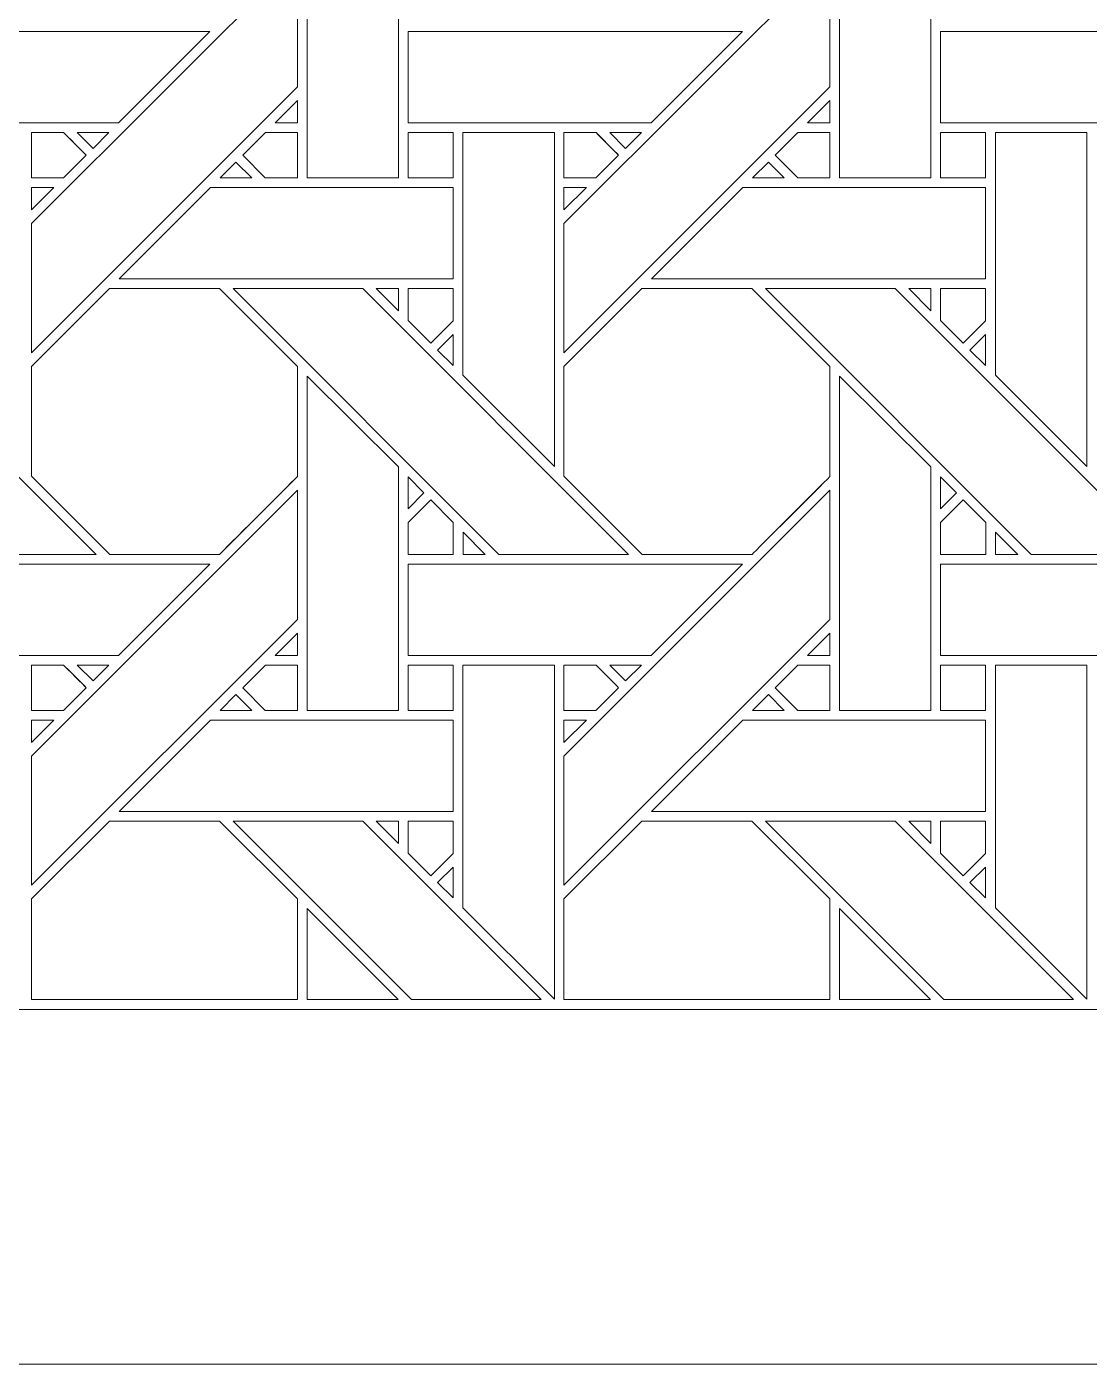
# Model space of a CAD drawing. Header units: inches. Extents: x 7.4 to 17.4, y 4.1 to 14.1.
# Drawn here: x 9.766 to 11.659, y 4.095 to 6.477 of the extents above; entities that cross this region are included whole.
import ezdxf

# ---------------------------------------------------------------- set-up
doc = ezdxf.new("R2010")
doc.units = ezdxf.units.IN
doc.header["$MEASUREMENT"] = 0
doc.layers.add('Design', color=7, linetype='Continuous', lineweight=0)

msp = doc.modelspace()

# ---------------------------------------------------------------- linework, layer by layer
at = {"layer": 'Design'}
for points, knots in [([(7.3829, 14.0948), (7.3829, 14.0948), (7.3829, 4.0948), (7.3829, 4.0948), (7.3829, 4.0948), (17.3829, 4.0948), (17.3829, 4.0948), (17.3829, 4.0948), (17.3829, 14.0948), (17.3829, 14.0948), (17.3829, 14.0948), (7.3829, 14.0948), (7.3829, 14.0948)], [0, 0, 0, 0, 1, 1, 1, 2, 2, 2, 3, 3, 3, 4, 4, 4, 4]), ([(8.0149, 13.4627), (8.0149, 13.4627), (8.0149, 4.7268), (8.0149, 4.7268), (8.0149, 4.7268), (16.7508, 4.7268), (16.7508, 4.7268), (16.7508, 4.7268), (16.7508, 13.4627), (16.7508, 13.4627), (16.7508, 13.4627), (8.0149, 13.4627), (8.0149, 13.4627)], [0, 0, 0, 0, 1, 1, 1, 2, 2, 2, 3, 3, 3, 4, 4, 4, 4]), ([(10.4278, 6.6419), (10.4278, 6.6419), (10.4278, 6.2082), (10.4278, 6.2082), (10.4278, 6.2082), (10.265, 6.2082), (10.265, 6.2082), (10.265, 6.2082), (10.265, 6.8041), (10.265, 6.8041), (10.265, 6.8041), (10.4278, 6.6419), (10.4278, 6.6419)], [0, 0, 0, 0, 1, 1, 1, 2, 2, 2, 3, 3, 3, 4, 4, 4, 4]), ([(11.3765, 6.6419), (11.3765, 6.6419), (11.3765, 6.2082), (11.3765, 6.2082), (11.3765, 6.2082), (11.2137, 6.2082), (11.2137, 6.2082), (11.2137, 6.2082), (11.2137, 6.8041), (11.2137, 6.8041), (11.2137, 6.8041), (11.3765, 6.6419), (11.3765, 6.6419)], [0, 0, 0, 0, 1, 1, 1, 2, 2, 2, 3, 3, 3, 4, 4, 4, 4]), ([(9.7742, 6.1269), (9.7742, 6.1269), (10.2479, 6.6005), (10.2479, 6.6005), (10.2479, 6.6005), (10.2479, 6.3705), (10.2479, 6.3705), (10.2479, 6.3705), (9.7742, 5.8968), (9.7742, 5.8968), (9.7742, 5.8968), (9.7742, 6.1269), (9.7742, 6.1269)], [0, 0, 0, 0, 1, 1, 1, 2, 2, 2, 3, 3, 3, 4, 4, 4, 4]), ([(10.7229, 6.1269), (10.7229, 6.1269), (11.1966, 6.6005), (11.1966, 6.6005), (11.1966, 6.6005), (11.1966, 6.3705), (11.1966, 6.3705), (11.1966, 6.3705), (10.7229, 5.8968), (10.7229, 5.8968), (10.7229, 5.8968), (10.7229, 6.1269), (10.7229, 6.1269)], [0, 0, 0, 0, 1, 1, 1, 2, 2, 2, 3, 3, 3, 4, 4, 4, 4]), ([(9.4964, 6.3063), (9.4964, 6.3063), (9.4964, 6.469), (9.4964, 6.469), (9.4964, 6.469), (10.0921, 6.469), (10.0921, 6.469), (10.0921, 6.469), (9.9293, 6.3063), (9.9293, 6.3063), (9.9293, 6.3063), (9.4964, 6.3063), (9.4964, 6.3063)], [0, 0, 0, 0, 1, 1, 1, 2, 2, 2, 3, 3, 3, 4, 4, 4, 4]), ([(10.4451, 6.3063), (10.4451, 6.3063), (10.4451, 6.469), (10.4451, 6.469), (10.4451, 6.469), (11.0408, 6.469), (11.0408, 6.469), (11.0408, 6.469), (10.8781, 6.3063), (10.8781, 6.3063), (10.8781, 6.3063), (10.4451, 6.3063), (10.4451, 6.3063)], [0, 0, 0, 0, 1, 1, 1, 2, 2, 2, 3, 3, 3, 4, 4, 4, 4]), ([(11.3938, 6.3063), (11.3938, 6.3063), (11.3938, 6.469), (11.3938, 6.469), (11.3938, 6.469), (11.9895, 6.469), (11.9895, 6.469), (11.9895, 6.469), (11.8268, 6.3063), (11.8268, 6.3063), (11.8268, 6.3063), (11.3938, 6.3063), (11.3938, 6.3063)], [0, 0, 0, 0, 1, 1, 1, 2, 2, 2, 3, 3, 3, 4, 4, 4, 4]), ([(10.2081, 6.3063), (10.2081, 6.3063), (10.2479, 6.3461), (10.2479, 6.3461), (10.2479, 6.3461), (10.2479, 6.3063), (10.2479, 6.3063), (10.2479, 6.3063), (10.2081, 6.3063), (10.2081, 6.3063)], [0, 0, 0, 0, 1, 1, 1, 2, 2, 2, 3, 3, 3, 3]), ([(11.1568, 6.3063), (11.1568, 6.3063), (11.1966, 6.3461), (11.1966, 6.3461), (11.1966, 6.3461), (11.1966, 6.3063), (11.1966, 6.3063), (11.1966, 6.3063), (11.1568, 6.3063), (11.1568, 6.3063)], [0, 0, 0, 0, 1, 1, 1, 2, 2, 2, 3, 3, 3, 3]), ([(9.8313, 6.289), (9.8364, 6.2839), (9.8672, 6.2531), (9.8716, 6.2486), (9.8716, 6.2486), (9.8312, 6.2082), (9.8312, 6.2082), (9.8312, 6.2082), (9.7742, 6.2082), (9.7742, 6.2082), (9.7742, 6.2082), (9.7742, 6.289), (9.7742, 6.289), (9.7742, 6.289), (9.8313, 6.289), (9.8313, 6.289)], [0, 0, 0, 0, 1, 1, 1, 2, 2, 2, 3, 3, 3, 4, 4, 4, 5, 5, 5, 5]), ([(9.7742, 6.289), (9.7742, 6.289), (9.8313, 6.289), (9.8313, 6.289), (9.8369, 6.2834), (9.8716, 6.2486), (9.8716, 6.2486), (9.8716, 6.2486), (9.8312, 6.2082), (9.8312, 6.2082), (9.8312, 6.2082), (9.7742, 6.2082), (9.7742, 6.2082), (9.7742, 6.2082), (9.7742, 6.289), (9.7742, 6.289)], [0, 0, 0, 0, 1, 1, 1, 2, 2, 2, 3, 3, 3, 4, 4, 4, 5, 5, 5, 5]), ([(9.9121, 6.289), (9.9121, 6.289), (9.8838, 6.2608), (9.8838, 6.2608), (9.8838, 6.2608), (9.8556, 6.289), (9.8556, 6.289), (9.8556, 6.289), (9.9121, 6.289), (9.9121, 6.289)], [0, 0, 0, 0, 1, 1, 1, 2, 2, 2, 3, 3, 3, 3]), ([(10.1907, 6.2082), (10.1907, 6.2082), (10.1504, 6.2486), (10.1504, 6.2486), (10.1504, 6.2486), (10.1908, 6.289), (10.1908, 6.289), (10.1908, 6.289), (10.2479, 6.289), (10.2479, 6.289), (10.2479, 6.289), (10.2479, 6.2082), (10.2479, 6.2082), (10.2479, 6.2082), (10.1907, 6.2082), (10.1907, 6.2082)], [0, 0, 0, 0, 1, 1, 1, 2, 2, 2, 3, 3, 3, 4, 4, 4, 5, 5, 5, 5]), ([(10.1504, 6.2486), (10.1504, 6.2486), (10.1908, 6.289), (10.1908, 6.289), (10.1908, 6.289), (10.2479, 6.289), (10.2479, 6.289), (10.2479, 6.289), (10.2479, 6.2082), (10.2479, 6.2082), (10.2479, 6.2082), (10.1907, 6.2082), (10.1907, 6.2082), (10.1907, 6.2082), (10.1504, 6.2486), (10.1504, 6.2486)], [0, 0, 0, 0, 1, 1, 1, 2, 2, 2, 3, 3, 3, 4, 4, 4, 5, 5, 5, 5]), ([(10.4451, 6.2082), (10.4451, 6.2082), (10.4451, 6.289), (10.4451, 6.289), (10.4451, 6.289), (10.5253, 6.289), (10.5253, 6.289), (10.5253, 6.289), (10.5253, 6.2082), (10.5253, 6.2082), (10.5253, 6.2082), (10.4451, 6.2082), (10.4451, 6.2082)], [0, 0, 0, 0, 1, 1, 1, 2, 2, 2, 3, 3, 3, 4, 4, 4, 4]), ([(10.4451, 6.289), (10.4451, 6.289), (10.5253, 6.289), (10.5253, 6.289), (10.5253, 6.289), (10.5253, 6.2082), (10.5253, 6.2082), (10.5253, 6.2082), (10.4451, 6.2082), (10.4451, 6.2082), (10.4451, 6.2082), (10.4451, 6.289), (10.4451, 6.289)], [0, 0, 0, 0, 1, 1, 1, 2, 2, 2, 3, 3, 3, 4, 4, 4, 4]), ([(10.7058, 6.289), (10.7058, 6.289), (10.7058, 5.6939), (10.7058, 5.6939), (10.7058, 5.6939), (10.5429, 5.8568), (10.5429, 5.8568), (10.5429, 5.8568), (10.5429, 6.289), (10.5429, 6.289), (10.5429, 6.289), (10.7058, 6.289), (10.7058, 6.289)], [0, 0, 0, 0, 1, 1, 1, 2, 2, 2, 3, 3, 3, 4, 4, 4, 4]), ([(10.78, 6.289), (10.7851, 6.2839), (10.8159, 6.2531), (10.8203, 6.2486), (10.8203, 6.2486), (10.7799, 6.2082), (10.7799, 6.2082), (10.7799, 6.2082), (10.7229, 6.2082), (10.7229, 6.2082), (10.7229, 6.2082), (10.7229, 6.289), (10.7229, 6.289), (10.7229, 6.289), (10.78, 6.289), (10.78, 6.289)], [0, 0, 0, 0, 1, 1, 1, 2, 2, 2, 3, 3, 3, 4, 4, 4, 5, 5, 5, 5]), ([(10.7229, 6.289), (10.7229, 6.289), (10.78, 6.289), (10.78, 6.289), (10.7855, 6.2835), (10.8203, 6.2486), (10.8203, 6.2486), (10.8203, 6.2486), (10.7799, 6.2082), (10.7799, 6.2082), (10.7799, 6.2082), (10.7229, 6.2082), (10.7229, 6.2082), (10.7229, 6.2082), (10.7229, 6.289), (10.7229, 6.289)], [0, 0, 0, 0, 1, 1, 1, 2, 2, 2, 3, 3, 3, 4, 4, 4, 5, 5, 5, 5]), ([(10.8608, 6.289), (10.8608, 6.289), (10.8325, 6.2608), (10.8325, 6.2608), (10.8325, 6.2608), (10.8044, 6.289), (10.8044, 6.289), (10.8044, 6.289), (10.8608, 6.289), (10.8608, 6.289)], [0, 0, 0, 0, 1, 1, 1, 2, 2, 2, 3, 3, 3, 3]), ([(11.1395, 6.2082), (11.1395, 6.2082), (11.0991, 6.2486), (11.0991, 6.2486), (11.0991, 6.2486), (11.1396, 6.289), (11.1396, 6.289), (11.1396, 6.289), (11.1966, 6.289), (11.1966, 6.289), (11.1966, 6.289), (11.1966, 6.2082), (11.1966, 6.2082), (11.1966, 6.2082), (11.1395, 6.2082), (11.1395, 6.2082)], [0, 0, 0, 0, 1, 1, 1, 2, 2, 2, 3, 3, 3, 4, 4, 4, 5, 5, 5, 5]), ([(11.0991, 6.2486), (11.0991, 6.2486), (11.1396, 6.289), (11.1396, 6.289), (11.1396, 6.289), (11.1966, 6.289), (11.1966, 6.289), (11.1966, 6.289), (11.1966, 6.2082), (11.1966, 6.2082), (11.1966, 6.2082), (11.1395, 6.2082), (11.1395, 6.2082), (11.1395, 6.2082), (11.0991, 6.2486), (11.0991, 6.2486)], [0, 0, 0, 0, 1, 1, 1, 2, 2, 2, 3, 3, 3, 4, 4, 4, 5, 5, 5, 5]), ([(11.3938, 6.2082), (11.3938, 6.2082), (11.3938, 6.289), (11.3938, 6.289), (11.3938, 6.289), (11.474, 6.289), (11.474, 6.289), (11.474, 6.289), (11.474, 6.2082), (11.474, 6.2082), (11.474, 6.2082), (11.3938, 6.2082), (11.3938, 6.2082)], [0, 0, 0, 0, 1, 1, 1, 2, 2, 2, 3, 3, 3, 4, 4, 4, 4]), ([(11.3938, 6.289), (11.3938, 6.289), (11.474, 6.289), (11.474, 6.289), (11.474, 6.289), (11.474, 6.2082), (11.474, 6.2082), (11.474, 6.2082), (11.3938, 6.2082), (11.3938, 6.2082), (11.3938, 6.2082), (11.3938, 6.289), (11.3938, 6.289)], [0, 0, 0, 0, 1, 1, 1, 2, 2, 2, 3, 3, 3, 4, 4, 4, 4]), ([(11.6545, 6.289), (11.6545, 6.289), (11.6545, 5.6939), (11.6545, 5.6939), (11.6545, 5.6939), (11.4916, 5.8568), (11.4916, 5.8568), (11.4916, 5.8568), (11.4916, 6.289), (11.4916, 6.289), (11.4916, 6.289), (11.6545, 6.289), (11.6545, 6.289)], [0, 0, 0, 0, 1, 1, 1, 2, 2, 2, 3, 3, 3, 4, 4, 4, 4]), ([(10.1666, 6.2082), (10.1666, 6.2082), (10.11, 6.2082), (10.11, 6.2082), (10.11, 6.2082), (10.1383, 6.2365), (10.1383, 6.2365), (10.1383, 6.2365), (10.1666, 6.2082), (10.1666, 6.2082)], [0, 0, 0, 0, 1, 1, 1, 2, 2, 2, 3, 3, 3, 3]), ([(11.1153, 6.2082), (11.1153, 6.2082), (11.0588, 6.2082), (11.0588, 6.2082), (11.0588, 6.2082), (11.087, 6.2365), (11.087, 6.2365), (11.087, 6.2365), (11.1153, 6.2082), (11.1153, 6.2082)], [0, 0, 0, 0, 1, 1, 1, 2, 2, 2, 3, 3, 3, 3]), ([(9.8141, 6.1911), (9.8141, 6.1911), (9.7742, 6.1513), (9.7742, 6.1513), (9.7742, 6.1513), (9.7742, 6.1911), (9.7742, 6.1911), (9.7742, 6.1911), (9.8141, 6.1911), (9.8141, 6.1911)], [0, 0, 0, 0, 1, 1, 1, 2, 2, 2, 3, 3, 3, 3]), ([(9.9301, 6.0283), (9.9301, 6.0283), (10.0929, 6.1911), (10.0929, 6.1911), (10.0929, 6.1911), (10.5253, 6.1911), (10.5253, 6.1911), (10.5253, 6.1911), (10.5253, 6.0283), (10.5253, 6.0283), (10.5253, 6.0283), (9.9301, 6.0283), (9.9301, 6.0283)], [0, 0, 0, 0, 1, 1, 1, 2, 2, 2, 3, 3, 3, 4, 4, 4, 4]), ([(10.7628, 6.1911), (10.7628, 6.1911), (10.7229, 6.1513), (10.7229, 6.1513), (10.7229, 6.1513), (10.7229, 6.1911), (10.7229, 6.1911), (10.7229, 6.1911), (10.7628, 6.1911), (10.7628, 6.1911)], [0, 0, 0, 0, 1, 1, 1, 2, 2, 2, 3, 3, 3, 3]), ([(10.8788, 6.0283), (10.8788, 6.0283), (11.0416, 6.1911), (11.0416, 6.1911), (11.0416, 6.1911), (11.4741, 6.1911), (11.4741, 6.1911), (11.4741, 6.1911), (11.4741, 6.0283), (11.4741, 6.0283), (11.4741, 6.0283), (10.8788, 6.0283), (10.8788, 6.0283)], [0, 0, 0, 0, 1, 1, 1, 2, 2, 2, 3, 3, 3, 4, 4, 4, 4]), ([(9.1846, 6.0112), (9.1846, 6.0112), (9.4156, 6.0112), (9.4156, 6.0112), (9.4156, 6.0112), (9.8892, 5.5375), (9.8892, 5.5375), (9.8892, 5.5375), (9.6582, 5.5375), (9.6582, 5.5375), (9.6582, 5.5375), (9.1846, 6.0112), (9.1846, 6.0112)], [0, 0, 0, 0, 1, 1, 1, 2, 2, 2, 3, 3, 3, 4, 4, 4, 4]), ([(9.7742, 5.6767), (9.7742, 5.6767), (9.7742, 5.8724), (9.7742, 5.8724), (9.7742, 5.8724), (9.9129, 6.0111), (9.9129, 6.0111), (9.9129, 6.0111), (10.1091, 6.0111), (10.1091, 6.0111), (10.1091, 6.0111), (10.2478, 5.8724), (10.2478, 5.8724), (10.2478, 5.8724), (10.2478, 5.6762), (10.2478, 5.6762), (10.23, 5.6582), (10.1181, 5.5465), (10.1091, 5.5375), (10.1091, 5.5375), (9.9134, 5.5375), (9.9134, 5.5375), (9.9134, 5.5375), (9.7742, 5.6767), (9.7742, 5.6767)], [0, 0, 0, 0, 1, 1, 1, 2, 2, 2, 3, 3, 3, 4, 4, 4, 5, 5, 5, 6, 6, 6, 7, 7, 7, 8, 8, 8, 8]), ([(9.7742, 5.6767), (9.7742, 5.6767), (9.7742, 5.8724), (9.7742, 5.8724), (9.7742, 5.8724), (9.9129, 6.0111), (9.9129, 6.0111), (9.9129, 6.0111), (10.1091, 6.0111), (10.1091, 6.0111), (10.1091, 6.0111), (10.2478, 5.8724), (10.2478, 5.8724), (10.2478, 5.8724), (10.2478, 5.6762), (10.2478, 5.6762), (10.2297, 5.6579), (10.1178, 5.5462), (10.1091, 5.5375), (10.1091, 5.5375), (9.9134, 5.5375), (9.9134, 5.5375), (9.9134, 5.5375), (9.7742, 5.6767), (9.7742, 5.6767)], [0, 0, 0, 0, 1, 1, 1, 2, 2, 2, 3, 3, 3, 4, 4, 4, 5, 5, 5, 6, 6, 6, 7, 7, 7, 8, 8, 8, 8]), ([(10.1334, 6.0112), (10.1334, 6.0112), (10.3643, 6.0112), (10.3643, 6.0112), (10.3643, 6.0112), (10.838, 5.5375), (10.838, 5.5375), (10.838, 5.5375), (10.6069, 5.5375), (10.6069, 5.5375), (10.6069, 5.5375), (10.1334, 6.0112), (10.1334, 6.0112)], [0, 0, 0, 0, 1, 1, 1, 2, 2, 2, 3, 3, 3, 4, 4, 4, 4]), ([(10.4279, 6.0111), (10.4279, 6.0111), (10.4279, 5.9713), (10.4279, 5.9713), (10.4279, 5.9713), (10.3884, 6.0111), (10.3884, 6.0111), (10.3884, 6.0111), (10.4279, 6.0111), (10.4279, 6.0111)], [0, 0, 0, 0, 1, 1, 1, 2, 2, 2, 3, 3, 3, 3]), ([(10.5253, 6.0111), (10.5253, 6.0111), (10.5253, 5.9535), (10.5253, 5.9535), (10.5253, 5.9535), (10.4854, 5.9136), (10.4854, 5.9136), (10.4854, 5.9136), (10.445, 5.9539), (10.445, 5.9539), (10.445, 5.9539), (10.445, 6.0111), (10.445, 6.0111), (10.445, 6.0111), (10.5253, 6.0111), (10.5253, 6.0111)], [0, 0, 0, 0, 1, 1, 1, 2, 2, 2, 3, 3, 3, 4, 4, 4, 5, 5, 5, 5]), ([(10.4854, 5.9136), (10.4854, 5.9136), (10.445, 5.9539), (10.445, 5.9539), (10.445, 5.9539), (10.445, 6.0111), (10.445, 6.0111), (10.445, 6.0111), (10.5253, 6.0111), (10.5253, 6.0111), (10.5253, 6.0111), (10.5253, 5.9535), (10.5253, 5.9535), (10.5253, 5.9535), (10.4854, 5.9136), (10.4854, 5.9136)], [0, 0, 0, 0, 1, 1, 1, 2, 2, 2, 3, 3, 3, 4, 4, 4, 5, 5, 5, 5]), ([(10.7229, 5.6767), (10.7229, 5.6767), (10.7229, 5.8724), (10.7229, 5.8724), (10.7229, 5.8724), (10.8616, 6.0111), (10.8616, 6.0111), (10.8616, 6.0111), (11.0578, 6.0111), (11.0578, 6.0111), (11.0578, 6.0111), (11.1966, 5.8724), (11.1966, 5.8724), (11.1966, 5.8724), (11.1966, 5.6762), (11.1966, 5.6762), (11.1788, 5.6582), (11.0669, 5.5465), (11.0579, 5.5375), (11.0579, 5.5375), (10.8622, 5.5375), (10.8622, 5.5375), (10.8622, 5.5375), (10.7229, 5.6767), (10.7229, 5.6767)], [0, 0, 0, 0, 1, 1, 1, 2, 2, 2, 3, 3, 3, 4, 4, 4, 5, 5, 5, 6, 6, 6, 7, 7, 7, 8, 8, 8, 8]), ([(10.7229, 5.6767), (10.7229, 5.6767), (10.7229, 5.8724), (10.7229, 5.8724), (10.7229, 5.8724), (10.8616, 6.0111), (10.8616, 6.0111), (10.8616, 6.0111), (11.0578, 6.0111), (11.0578, 6.0111), (11.0578, 6.0111), (11.1966, 5.8724), (11.1966, 5.8724), (11.1966, 5.8724), (11.1966, 5.6762), (11.1966, 5.6762), (11.1784, 5.6579), (11.0666, 5.5462), (11.0579, 5.5375), (11.0579, 5.5375), (10.8622, 5.5375), (10.8622, 5.5375), (10.8622, 5.5375), (10.7229, 5.6767), (10.7229, 5.6767)], [0, 0, 0, 0, 1, 1, 1, 2, 2, 2, 3, 3, 3, 4, 4, 4, 5, 5, 5, 6, 6, 6, 7, 7, 7, 8, 8, 8, 8]), ([(11.0821, 6.0112), (11.0821, 6.0112), (11.313, 6.0112), (11.313, 6.0112), (11.313, 6.0112), (11.7867, 5.5375), (11.7867, 5.5375), (11.7867, 5.5375), (11.5556, 5.5375), (11.5556, 5.5375), (11.5556, 5.5375), (11.0821, 6.0112), (11.0821, 6.0112)], [0, 0, 0, 0, 1, 1, 1, 2, 2, 2, 3, 3, 3, 4, 4, 4, 4]), ([(11.3766, 6.0111), (11.3766, 6.0111), (11.3766, 5.9713), (11.3766, 5.9713), (11.3766, 5.9713), (11.3372, 6.0111), (11.3372, 6.0111), (11.3372, 6.0111), (11.3766, 6.0111), (11.3766, 6.0111)], [0, 0, 0, 0, 1, 1, 1, 2, 2, 2, 3, 3, 3, 3]), ([(11.474, 6.0111), (11.474, 6.0111), (11.474, 5.9535), (11.474, 5.9535), (11.474, 5.9535), (11.4341, 5.9136), (11.4341, 5.9136), (11.4341, 5.9136), (11.3938, 5.9539), (11.3938, 5.9539), (11.3938, 5.9539), (11.3938, 6.0111), (11.3938, 6.0111), (11.3938, 6.0111), (11.474, 6.0111), (11.474, 6.0111)], [0, 0, 0, 0, 1, 1, 1, 2, 2, 2, 3, 3, 3, 4, 4, 4, 5, 5, 5, 5]), ([(11.4341, 5.9136), (11.4341, 5.9136), (11.3938, 5.9539), (11.3938, 5.9539), (11.3938, 5.9539), (11.3938, 6.0111), (11.3938, 6.0111), (11.3938, 6.0111), (11.474, 6.0111), (11.474, 6.0111), (11.474, 6.0111), (11.474, 5.9535), (11.474, 5.9535), (11.474, 5.9535), (11.4341, 5.9136), (11.4341, 5.9136)], [0, 0, 0, 0, 1, 1, 1, 2, 2, 2, 3, 3, 3, 4, 4, 4, 5, 5, 5, 5]), ([(10.5253, 5.9293), (10.5253, 5.9293), (10.5253, 5.8741), (10.5253, 5.8741), (10.5253, 5.8741), (10.4976, 5.9015), (10.4976, 5.9015), (10.4976, 5.9015), (10.5253, 5.9293), (10.5253, 5.9293)], [0, 0, 0, 0, 1, 1, 1, 2, 2, 2, 3, 3, 3, 3]), ([(11.4741, 5.9293), (11.4741, 5.9293), (11.4741, 5.8741), (11.4741, 5.8741), (11.4741, 5.8741), (11.4463, 5.9015), (11.4463, 5.9015), (11.4463, 5.9015), (11.4741, 5.9293), (11.4741, 5.9293)], [0, 0, 0, 0, 1, 1, 1, 2, 2, 2, 3, 3, 3, 3]), ([(10.4278, 5.6932), (10.4278, 5.6932), (10.4278, 5.2595), (10.4278, 5.2595), (10.4278, 5.2595), (10.265, 5.2595), (10.265, 5.2595), (10.265, 5.2595), (10.265, 5.8553), (10.265, 5.8553), (10.265, 5.8553), (10.4278, 5.6932), (10.4278, 5.6932)], [0, 0, 0, 0, 1, 1, 1, 2, 2, 2, 3, 3, 3, 4, 4, 4, 4]), ([(11.3765, 5.6932), (11.3765, 5.6932), (11.3765, 5.2595), (11.3765, 5.2595), (11.3765, 5.2595), (11.2137, 5.2595), (11.2137, 5.2595), (11.2137, 5.2595), (11.2137, 5.8553), (11.2137, 5.8553), (11.2137, 5.8553), (11.3765, 5.6932), (11.3765, 5.6932)], [0, 0, 0, 0, 1, 1, 1, 2, 2, 2, 3, 3, 3, 4, 4, 4, 4]), ([(10.4451, 5.6189), (10.4451, 5.6189), (10.4451, 5.6757), (10.4451, 5.6757), (10.4451, 5.6757), (10.4733, 5.6471), (10.4733, 5.6471), (10.4733, 5.6471), (10.4451, 5.6189), (10.4451, 5.6189)], [0, 0, 0, 0, 1, 1, 1, 2, 2, 2, 3, 3, 3, 3]), ([(11.3938, 5.6189), (11.3938, 5.6189), (11.3938, 5.6757), (11.3938, 5.6757), (11.3938, 5.6757), (11.422, 5.6471), (11.422, 5.6471), (11.422, 5.6471), (11.3938, 5.6189), (11.3938, 5.6189)], [0, 0, 0, 0, 1, 1, 1, 2, 2, 2, 3, 3, 3, 3]), ([(9.7742, 5.1782), (9.7742, 5.1782), (10.2479, 5.6518), (10.2479, 5.6518), (10.2479, 5.6518), (10.2479, 5.4217), (10.2479, 5.4217), (10.2479, 5.4217), (9.7742, 4.9481), (9.7742, 4.9481), (9.7742, 4.9481), (9.7742, 5.1782), (9.7742, 5.1782)], [0, 0, 0, 0, 1, 1, 1, 2, 2, 2, 3, 3, 3, 4, 4, 4, 4]), ([(10.7229, 5.1782), (10.7229, 5.1782), (11.1966, 5.6518), (11.1966, 5.6518), (11.1966, 5.6518), (11.1966, 5.4217), (11.1966, 5.4217), (11.1966, 5.4217), (10.7229, 4.9481), (10.7229, 4.9481), (10.7229, 4.9481), (10.7229, 5.1782), (10.7229, 5.1782)], [0, 0, 0, 0, 1, 1, 1, 2, 2, 2, 3, 3, 3, 4, 4, 4, 4]), ([(10.4451, 5.5372), (10.4451, 5.5372), (10.4451, 5.5945), (10.4451, 5.5945), (10.4451, 5.5945), (10.4854, 5.6349), (10.4854, 5.6349), (10.4854, 5.6349), (10.5257, 5.5945), (10.5257, 5.5945), (10.5257, 5.5945), (10.5257, 5.5372), (10.5257, 5.5372), (10.5257, 5.5372), (10.4451, 5.5372), (10.4451, 5.5372)], [0, 0, 0, 0, 1, 1, 1, 2, 2, 2, 3, 3, 3, 4, 4, 4, 5, 5, 5, 5]), ([(10.4451, 5.5372), (10.4451, 5.5372), (10.4451, 5.5945), (10.4451, 5.5945), (10.4451, 5.5945), (10.4854, 5.6349), (10.4854, 5.6349), (10.4854, 5.6349), (10.5257, 5.5945), (10.5257, 5.5945), (10.5257, 5.5945), (10.5257, 5.5372), (10.5257, 5.5372), (10.5257, 5.5372), (10.4451, 5.5372), (10.4451, 5.5372)], [0, 0, 0, 0, 1, 1, 1, 2, 2, 2, 3, 3, 3, 4, 4, 4, 5, 5, 5, 5]), ([(11.3938, 5.5372), (11.3938, 5.5372), (11.3938, 5.5945), (11.3938, 5.5945), (11.3938, 5.5945), (11.4341, 5.6349), (11.4341, 5.6349), (11.4341, 5.6349), (11.4745, 5.5945), (11.4745, 5.5945), (11.4745, 5.5945), (11.4745, 5.5372), (11.4745, 5.5372), (11.4745, 5.5372), (11.3938, 5.5372), (11.3938, 5.5372)], [0, 0, 0, 0, 1, 1, 1, 2, 2, 2, 3, 3, 3, 4, 4, 4, 5, 5, 5, 5]), ([(11.3938, 5.5372), (11.3938, 5.5372), (11.3938, 5.5945), (11.3938, 5.5945), (11.3938, 5.5945), (11.4341, 5.6349), (11.4341, 5.6349), (11.4341, 5.6349), (11.4745, 5.5945), (11.4745, 5.5945), (11.4745, 5.5945), (11.4745, 5.5372), (11.4745, 5.5372), (11.4745, 5.5372), (11.3938, 5.5372), (11.3938, 5.5372)], [0, 0, 0, 0, 1, 1, 1, 2, 2, 2, 3, 3, 3, 4, 4, 4, 5, 5, 5, 5]), ([(10.5827, 5.5375), (10.5827, 5.5375), (10.543, 5.5375), (10.543, 5.5375), (10.543, 5.5375), (10.543, 5.5773), (10.543, 5.5773), (10.543, 5.5773), (10.5827, 5.5375), (10.5827, 5.5375)], [0, 0, 0, 0, 1, 1, 1, 2, 2, 2, 3, 3, 3, 3]), ([(11.5314, 5.5375), (11.5314, 5.5375), (11.4917, 5.5375), (11.4917, 5.5375), (11.4917, 5.5375), (11.4917, 5.5773), (11.4917, 5.5773), (11.4917, 5.5773), (11.5314, 5.5375), (11.5314, 5.5375)], [0, 0, 0, 0, 1, 1, 1, 2, 2, 2, 3, 3, 3, 3]), ([(9.4964, 5.3576), (9.4964, 5.3576), (9.4964, 5.5202), (9.4964, 5.5202), (9.4964, 5.5202), (10.0921, 5.5202), (10.0921, 5.5202), (10.0921, 5.5202), (9.9293, 5.3576), (9.9293, 5.3576), (9.9293, 5.3576), (9.4964, 5.3576), (9.4964, 5.3576)], [0, 0, 0, 0, 1, 1, 1, 2, 2, 2, 3, 3, 3, 4, 4, 4, 4]), ([(10.4451, 5.3576), (10.4451, 5.3576), (10.4451, 5.5202), (10.4451, 5.5202), (10.4451, 5.5202), (11.0408, 5.5202), (11.0408, 5.5202), (11.0408, 5.5202), (10.8781, 5.3576), (10.8781, 5.3576), (10.8781, 5.3576), (10.4451, 5.3576), (10.4451, 5.3576)], [0, 0, 0, 0, 1, 1, 1, 2, 2, 2, 3, 3, 3, 4, 4, 4, 4]), ([(11.3938, 5.3576), (11.3938, 5.3576), (11.3938, 5.5202), (11.3938, 5.5202), (11.3938, 5.5202), (11.9895, 5.5202), (11.9895, 5.5202), (11.9895, 5.5202), (11.8268, 5.3576), (11.8268, 5.3576), (11.8268, 5.3576), (11.3938, 5.3576), (11.3938, 5.3576)], [0, 0, 0, 0, 1, 1, 1, 2, 2, 2, 3, 3, 3, 4, 4, 4, 4]), ([(10.2081, 5.3576), (10.2081, 5.3576), (10.2479, 5.3973), (10.2479, 5.3973), (10.2479, 5.3973), (10.2479, 5.3576), (10.2479, 5.3576), (10.2479, 5.3576), (10.2081, 5.3576), (10.2081, 5.3576)], [0, 0, 0, 0, 1, 1, 1, 2, 2, 2, 3, 3, 3, 3]), ([(11.1568, 5.3576), (11.1568, 5.3576), (11.1966, 5.3973), (11.1966, 5.3973), (11.1966, 5.3973), (11.1966, 5.3576), (11.1966, 5.3576), (11.1966, 5.3576), (11.1568, 5.3576), (11.1568, 5.3576)], [0, 0, 0, 0, 1, 1, 1, 2, 2, 2, 3, 3, 3, 3]), ([(9.8716, 5.2999), (9.8716, 5.2999), (9.8312, 5.2595), (9.8312, 5.2595), (9.8312, 5.2595), (9.7742, 5.2595), (9.7742, 5.2595), (9.7742, 5.2595), (9.7742, 5.3403), (9.7742, 5.3403), (9.7742, 5.3403), (9.8313, 5.3403), (9.8313, 5.3403), (9.8364, 5.3351), (9.8672, 5.3043), (9.8716, 5.2999)], [0, 0, 0, 0, 1, 1, 1, 2, 2, 2, 3, 3, 3, 4, 4, 4, 5, 5, 5, 5]), ([(9.7742, 5.3403), (9.7742, 5.3403), (9.8313, 5.3403), (9.8313, 5.3403), (9.8366, 5.3349), (9.8674, 5.3041), (9.8716, 5.2999), (9.8716, 5.2999), (9.8312, 5.2595), (9.8312, 5.2595), (9.8312, 5.2595), (9.7742, 5.2595), (9.7742, 5.2595), (9.7742, 5.2595), (9.7742, 5.3403), (9.7742, 5.3403)], [0, 0, 0, 0, 1, 1, 1, 2, 2, 2, 3, 3, 3, 4, 4, 4, 5, 5, 5, 5]), ([(9.9121, 5.3403), (9.9121, 5.3403), (9.8838, 5.3121), (9.8838, 5.3121), (9.8838, 5.3121), (9.8556, 5.3403), (9.8556, 5.3403), (9.8556, 5.3403), (9.9121, 5.3403), (9.9121, 5.3403)], [0, 0, 0, 0, 1, 1, 1, 2, 2, 2, 3, 3, 3, 3]), ([(10.1908, 5.3403), (10.1908, 5.3403), (10.2479, 5.3403), (10.2479, 5.3403), (10.2479, 5.3403), (10.2479, 5.2595), (10.2479, 5.2595), (10.2479, 5.2595), (10.1907, 5.2595), (10.1907, 5.2595), (10.1907, 5.2595), (10.1504, 5.2998), (10.1504, 5.2998), (10.1504, 5.2998), (10.1908, 5.3403), (10.1908, 5.3403)], [0, 0, 0, 0, 1, 1, 1, 2, 2, 2, 3, 3, 3, 4, 4, 4, 5, 5, 5, 5]), ([(10.1504, 5.2998), (10.1504, 5.2998), (10.1908, 5.3403), (10.1908, 5.3403), (10.1908, 5.3403), (10.2479, 5.3403), (10.2479, 5.3403), (10.2479, 5.3403), (10.2479, 5.2595), (10.2479, 5.2595), (10.2479, 5.2595), (10.1907, 5.2595), (10.1907, 5.2595), (10.1907, 5.2595), (10.1504, 5.2998), (10.1504, 5.2998)], [0, 0, 0, 0, 1, 1, 1, 2, 2, 2, 3, 3, 3, 4, 4, 4, 5, 5, 5, 5]), ([(10.4451, 5.2595), (10.4451, 5.2595), (10.4451, 5.3403), (10.4451, 5.3403), (10.4451, 5.3403), (10.5253, 5.3403), (10.5253, 5.3403), (10.5253, 5.3403), (10.5253, 5.2595), (10.5253, 5.2595), (10.5253, 5.2595), (10.4451, 5.2595), (10.4451, 5.2595)], [0, 0, 0, 0, 1, 1, 1, 2, 2, 2, 3, 3, 3, 4, 4, 4, 4]), ([(10.4451, 5.3403), (10.4451, 5.3403), (10.5253, 5.3403), (10.5253, 5.3403), (10.5253, 5.3403), (10.5253, 5.2595), (10.5253, 5.2595), (10.5253, 5.2595), (10.4451, 5.2595), (10.4451, 5.2595), (10.4451, 5.2595), (10.4451, 5.3403), (10.4451, 5.3403)], [0, 0, 0, 0, 1, 1, 1, 2, 2, 2, 3, 3, 3, 4, 4, 4, 4]), ([(10.7058, 4.7452), (10.7058, 4.7452), (10.5429, 4.9081), (10.5429, 4.9081), (10.5429, 4.9081), (10.5429, 5.3403), (10.5429, 5.3403), (10.5429, 5.3403), (10.7058, 5.3403), (10.7058, 5.3403), (10.7058, 5.3403), (10.7058, 4.7452), (10.7058, 4.7452)], [0, 0, 0, 0, 1, 1, 1, 2, 2, 2, 3, 3, 3, 4, 4, 4, 4]), ([(10.8203, 5.2999), (10.8203, 5.2999), (10.7799, 5.2595), (10.7799, 5.2595), (10.7799, 5.2595), (10.7229, 5.2595), (10.7229, 5.2595), (10.7229, 5.2595), (10.7229, 5.3403), (10.7229, 5.3403), (10.7229, 5.3403), (10.78, 5.3403), (10.78, 5.3403), (10.7851, 5.3351), (10.8159, 5.3043), (10.8203, 5.2999)], [0, 0, 0, 0, 1, 1, 1, 2, 2, 2, 3, 3, 3, 4, 4, 4, 5, 5, 5, 5]), ([(10.7229, 5.3403), (10.7229, 5.3403), (10.78, 5.3403), (10.78, 5.3403), (10.7852, 5.3351), (10.816, 5.3042), (10.8203, 5.2999), (10.8203, 5.2999), (10.7799, 5.2595), (10.7799, 5.2595), (10.7799, 5.2595), (10.7229, 5.2595), (10.7229, 5.2595), (10.7229, 5.2595), (10.7229, 5.3403), (10.7229, 5.3403)], [0, 0, 0, 0, 1, 1, 1, 2, 2, 2, 3, 3, 3, 4, 4, 4, 5, 5, 5, 5]), ([(10.8608, 5.3403), (10.8608, 5.3403), (10.8325, 5.3121), (10.8325, 5.3121), (10.8325, 5.3121), (10.8044, 5.3403), (10.8044, 5.3403), (10.8044, 5.3403), (10.8608, 5.3403), (10.8608, 5.3403)], [0, 0, 0, 0, 1, 1, 1, 2, 2, 2, 3, 3, 3, 3]), ([(11.1396, 5.3403), (11.1396, 5.3403), (11.1966, 5.3403), (11.1966, 5.3403), (11.1966, 5.3403), (11.1966, 5.2595), (11.1966, 5.2595), (11.1966, 5.2595), (11.1395, 5.2595), (11.1395, 5.2595), (11.1395, 5.2595), (11.0991, 5.2998), (11.0991, 5.2998), (11.0991, 5.2998), (11.1396, 5.3403), (11.1396, 5.3403)], [0, 0, 0, 0, 1, 1, 1, 2, 2, 2, 3, 3, 3, 4, 4, 4, 5, 5, 5, 5]), ([(11.0991, 5.2998), (11.0991, 5.2998), (11.1396, 5.3403), (11.1396, 5.3403), (11.1396, 5.3403), (11.1966, 5.3403), (11.1966, 5.3403), (11.1966, 5.3403), (11.1966, 5.2595), (11.1966, 5.2595), (11.1966, 5.2595), (11.1395, 5.2595), (11.1395, 5.2595), (11.1395, 5.2595), (11.0991, 5.2998), (11.0991, 5.2998)], [0, 0, 0, 0, 1, 1, 1, 2, 2, 2, 3, 3, 3, 4, 4, 4, 5, 5, 5, 5]), ([(11.3938, 5.2595), (11.3938, 5.2595), (11.3938, 5.3403), (11.3938, 5.3403), (11.3938, 5.3403), (11.474, 5.3403), (11.474, 5.3403), (11.474, 5.3403), (11.474, 5.2595), (11.474, 5.2595), (11.474, 5.2595), (11.3938, 5.2595), (11.3938, 5.2595)], [0, 0, 0, 0, 1, 1, 1, 2, 2, 2, 3, 3, 3, 4, 4, 4, 4]), ([(11.3938, 5.3403), (11.3938, 5.3403), (11.474, 5.3403), (11.474, 5.3403), (11.474, 5.3403), (11.474, 5.2595), (11.474, 5.2595), (11.474, 5.2595), (11.3938, 5.2595), (11.3938, 5.2595), (11.3938, 5.2595), (11.3938, 5.3403), (11.3938, 5.3403)], [0, 0, 0, 0, 1, 1, 1, 2, 2, 2, 3, 3, 3, 4, 4, 4, 4]), ([(11.6545, 4.7452), (11.6545, 4.7452), (11.4916, 4.9081), (11.4916, 4.9081), (11.4916, 4.9081), (11.4916, 5.3403), (11.4916, 5.3403), (11.4916, 5.3403), (11.6545, 5.3403), (11.6545, 5.3403), (11.6545, 5.3403), (11.6545, 4.7452), (11.6545, 4.7452)], [0, 0, 0, 0, 1, 1, 1, 2, 2, 2, 3, 3, 3, 4, 4, 4, 4]), ([(10.1666, 5.2595), (10.1666, 5.2595), (10.11, 5.2595), (10.11, 5.2595), (10.11, 5.2595), (10.1383, 5.2878), (10.1383, 5.2878), (10.1383, 5.2878), (10.1666, 5.2595), (10.1666, 5.2595)], [0, 0, 0, 0, 1, 1, 1, 2, 2, 2, 3, 3, 3, 3]), ([(11.1153, 5.2595), (11.1153, 5.2595), (11.0588, 5.2595), (11.0588, 5.2595), (11.0588, 5.2595), (11.087, 5.2878), (11.087, 5.2878), (11.087, 5.2878), (11.1153, 5.2595), (11.1153, 5.2595)], [0, 0, 0, 0, 1, 1, 1, 2, 2, 2, 3, 3, 3, 3]), ([(9.8141, 5.2424), (9.8141, 5.2424), (9.7742, 5.2025), (9.7742, 5.2025), (9.7742, 5.2025), (9.7742, 5.2424), (9.7742, 5.2424), (9.7742, 5.2424), (9.8141, 5.2424), (9.8141, 5.2424)], [0, 0, 0, 0, 1, 1, 1, 2, 2, 2, 3, 3, 3, 3]), ([(9.9301, 5.0795), (9.9301, 5.0795), (10.0929, 5.2424), (10.0929, 5.2424), (10.0929, 5.2424), (10.5253, 5.2424), (10.5253, 5.2424), (10.5253, 5.2424), (10.5253, 5.0795), (10.5253, 5.0795), (10.5253, 5.0795), (9.9301, 5.0795), (9.9301, 5.0795)], [0, 0, 0, 0, 1, 1, 1, 2, 2, 2, 3, 3, 3, 4, 4, 4, 4]), ([(10.7628, 5.2424), (10.7628, 5.2424), (10.7229, 5.2025), (10.7229, 5.2025), (10.7229, 5.2025), (10.7229, 5.2424), (10.7229, 5.2424), (10.7229, 5.2424), (10.7628, 5.2424), (10.7628, 5.2424)], [0, 0, 0, 0, 1, 1, 1, 2, 2, 2, 3, 3, 3, 3]), ([(10.8788, 5.0795), (10.8788, 5.0795), (11.0416, 5.2424), (11.0416, 5.2424), (11.0416, 5.2424), (11.4741, 5.2424), (11.4741, 5.2424), (11.4741, 5.2424), (11.4741, 5.0795), (11.4741, 5.0795), (11.4741, 5.0795), (10.8788, 5.0795), (10.8788, 5.0795)], [0, 0, 0, 0, 1, 1, 1, 2, 2, 2, 3, 3, 3, 4, 4, 4, 4]), ([(9.7742, 4.7448), (9.7742, 4.7448), (9.7742, 4.9237), (9.7742, 4.9237), (9.7742, 4.9237), (9.9129, 5.0624), (9.9129, 5.0624), (9.9129, 5.0624), (10.1091, 5.0624), (10.1091, 5.0624), (10.1091, 5.0624), (10.2478, 4.9237), (10.2478, 4.9237), (10.2478, 4.9237), (10.2478, 4.7448), (10.2478, 4.7448), (10.2478, 4.7448), (9.7742, 4.7448), (9.7742, 4.7448)], [0, 0, 0, 0, 1, 1, 1, 2, 2, 2, 3, 3, 3, 4, 4, 4, 5, 5, 5, 6, 6, 6, 6]), ([(9.7742, 4.7448), (9.7742, 4.7448), (9.7742, 4.9237), (9.7742, 4.9237), (9.7742, 4.9237), (9.9129, 5.0624), (9.9129, 5.0624), (9.9129, 5.0624), (10.1091, 5.0624), (10.1091, 5.0624), (10.1091, 5.0624), (10.2478, 4.9237), (10.2478, 4.9237), (10.2478, 4.9237), (10.2478, 4.7448), (10.2478, 4.7448), (10.2478, 4.7448), (9.7742, 4.7448), (9.7742, 4.7448)], [0, 0, 0, 0, 1, 1, 1, 2, 2, 2, 3, 3, 3, 4, 4, 4, 5, 5, 5, 6, 6, 6, 6]), ([(10.1334, 5.0624), (10.1334, 5.0624), (10.3643, 5.0624), (10.3643, 5.0624), (10.3643, 5.0624), (10.682, 4.7448), (10.682, 4.7448), (10.682, 4.7448), (10.451, 4.7448), (10.451, 4.7448), (10.451, 4.7448), (10.1334, 5.0624), (10.1334, 5.0624)], [0, 0, 0, 0, 1, 1, 1, 2, 2, 2, 3, 3, 3, 4, 4, 4, 4]), ([(10.4279, 5.0624), (10.4279, 5.0624), (10.4279, 5.0226), (10.4279, 5.0226), (10.4279, 5.0226), (10.3884, 5.0624), (10.3884, 5.0624), (10.3884, 5.0624), (10.4279, 5.0624), (10.4279, 5.0624)], [0, 0, 0, 0, 1, 1, 1, 2, 2, 2, 3, 3, 3, 3]), ([(10.5253, 5.0624), (10.5253, 5.0624), (10.5253, 5.0048), (10.5253, 5.0048), (10.5253, 5.0048), (10.4854, 4.9648), (10.4854, 4.9648), (10.4854, 4.9648), (10.445, 5.0052), (10.445, 5.0052), (10.445, 5.0052), (10.445, 5.0624), (10.445, 5.0624), (10.445, 5.0624), (10.5253, 5.0624), (10.5253, 5.0624)], [0, 0, 0, 0, 1, 1, 1, 2, 2, 2, 3, 3, 3, 4, 4, 4, 5, 5, 5, 5]), ([(10.4854, 4.9648), (10.4854, 4.9648), (10.445, 5.0052), (10.445, 5.0052), (10.445, 5.0052), (10.445, 5.0624), (10.445, 5.0624), (10.445, 5.0624), (10.5253, 5.0624), (10.5253, 5.0624), (10.5253, 5.0624), (10.5253, 5.0048), (10.5253, 5.0048), (10.5253, 5.0048), (10.4854, 4.9648), (10.4854, 4.9648)], [0, 0, 0, 0, 1, 1, 1, 2, 2, 2, 3, 3, 3, 4, 4, 4, 5, 5, 5, 5]), ([(10.7229, 4.7448), (10.7229, 4.7448), (10.7229, 4.9237), (10.7229, 4.9237), (10.7229, 4.9237), (10.8616, 5.0624), (10.8616, 5.0624), (10.8616, 5.0624), (11.0578, 5.0624), (11.0578, 5.0624), (11.0578, 5.0624), (11.1966, 4.9237), (11.1966, 4.9237), (11.1966, 4.9237), (11.1966, 4.7448), (11.1966, 4.7448), (11.1966, 4.7448), (10.7229, 4.7448), (10.7229, 4.7448)], [0, 0, 0, 0, 1, 1, 1, 2, 2, 2, 3, 3, 3, 4, 4, 4, 5, 5, 5, 6, 6, 6, 6]), ([(10.7229, 4.7448), (10.7229, 4.7448), (10.7229, 4.9237), (10.7229, 4.9237), (10.7229, 4.9237), (10.8616, 5.0624), (10.8616, 5.0624), (10.8616, 5.0624), (11.0578, 5.0624), (11.0578, 5.0624), (11.0578, 5.0624), (11.1966, 4.9237), (11.1966, 4.9237), (11.1966, 4.9237), (11.1966, 4.7448), (11.1966, 4.7448), (11.1966, 4.7448), (10.7229, 4.7448), (10.7229, 4.7448)], [0, 0, 0, 0, 1, 1, 1, 2, 2, 2, 3, 3, 3, 4, 4, 4, 5, 5, 5, 6, 6, 6, 6]), ([(11.0821, 5.0624), (11.0821, 5.0624), (11.313, 5.0624), (11.313, 5.0624), (11.313, 5.0624), (11.6307, 4.7448), (11.6307, 4.7448), (11.6307, 4.7448), (11.3997, 4.7448), (11.3997, 4.7448), (11.3997, 4.7448), (11.0821, 5.0624), (11.0821, 5.0624)], [0, 0, 0, 0, 1, 1, 1, 2, 2, 2, 3, 3, 3, 4, 4, 4, 4]), ([(11.3766, 5.0624), (11.3766, 5.0624), (11.3766, 5.0226), (11.3766, 5.0226), (11.3766, 5.0226), (11.3372, 5.0624), (11.3372, 5.0624), (11.3372, 5.0624), (11.3766, 5.0624), (11.3766, 5.0624)], [0, 0, 0, 0, 1, 1, 1, 2, 2, 2, 3, 3, 3, 3]), ([(11.474, 5.0624), (11.474, 5.0624), (11.474, 5.0048), (11.474, 5.0048), (11.474, 5.0048), (11.4341, 4.9648), (11.4341, 4.9648), (11.4341, 4.9648), (11.3938, 5.0052), (11.3938, 5.0052), (11.3938, 5.0052), (11.3938, 5.0624), (11.3938, 5.0624), (11.3938, 5.0624), (11.474, 5.0624), (11.474, 5.0624)], [0, 0, 0, 0, 1, 1, 1, 2, 2, 2, 3, 3, 3, 4, 4, 4, 5, 5, 5, 5]), ([(11.4341, 4.9648), (11.4341, 4.9648), (11.3938, 5.0052), (11.3938, 5.0052), (11.3938, 5.0052), (11.3938, 5.0624), (11.3938, 5.0624), (11.3938, 5.0624), (11.474, 5.0624), (11.474, 5.0624), (11.474, 5.0624), (11.474, 5.0048), (11.474, 5.0048), (11.474, 5.0048), (11.4341, 4.9648), (11.4341, 4.9648)], [0, 0, 0, 0, 1, 1, 1, 2, 2, 2, 3, 3, 3, 4, 4, 4, 5, 5, 5, 5]), ([(10.5253, 4.9806), (10.5253, 4.9806), (10.5253, 4.9254), (10.5253, 4.9254), (10.5253, 4.9254), (10.4976, 4.9528), (10.4976, 4.9528), (10.4976, 4.9528), (10.5253, 4.9806), (10.5253, 4.9806)], [0, 0, 0, 0, 1, 1, 1, 2, 2, 2, 3, 3, 3, 3]), ([(11.4741, 4.9806), (11.4741, 4.9806), (11.4741, 4.9254), (11.4741, 4.9254), (11.4741, 4.9254), (11.4463, 4.9528), (11.4463, 4.9528), (11.4463, 4.9528), (11.4741, 4.9806), (11.4741, 4.9806)], [0, 0, 0, 0, 1, 1, 1, 2, 2, 2, 3, 3, 3, 3]), ([(10.265, 4.7448), (10.265, 4.7448), (10.265, 4.9066), (10.265, 4.9066), (10.265, 4.9066), (10.4275, 4.7448), (10.4275, 4.7448), (10.4275, 4.7448), (10.265, 4.7448), (10.265, 4.7448)], [0, 0, 0, 0, 1, 1, 1, 2, 2, 2, 3, 3, 3, 3]), ([(11.2137, 4.7448), (11.2137, 4.7448), (11.2137, 4.9066), (11.2137, 4.9066), (11.2137, 4.9066), (11.3762, 4.7448), (11.3762, 4.7448), (11.3762, 4.7448), (11.2137, 4.7448), (11.2137, 4.7448)], [0, 0, 0, 0, 1, 1, 1, 2, 2, 2, 3, 3, 3, 3])]:
    msp.add_open_spline(points, degree=3, knots=knots, dxfattribs=at)

doc.saveas('drawing.dxf')
